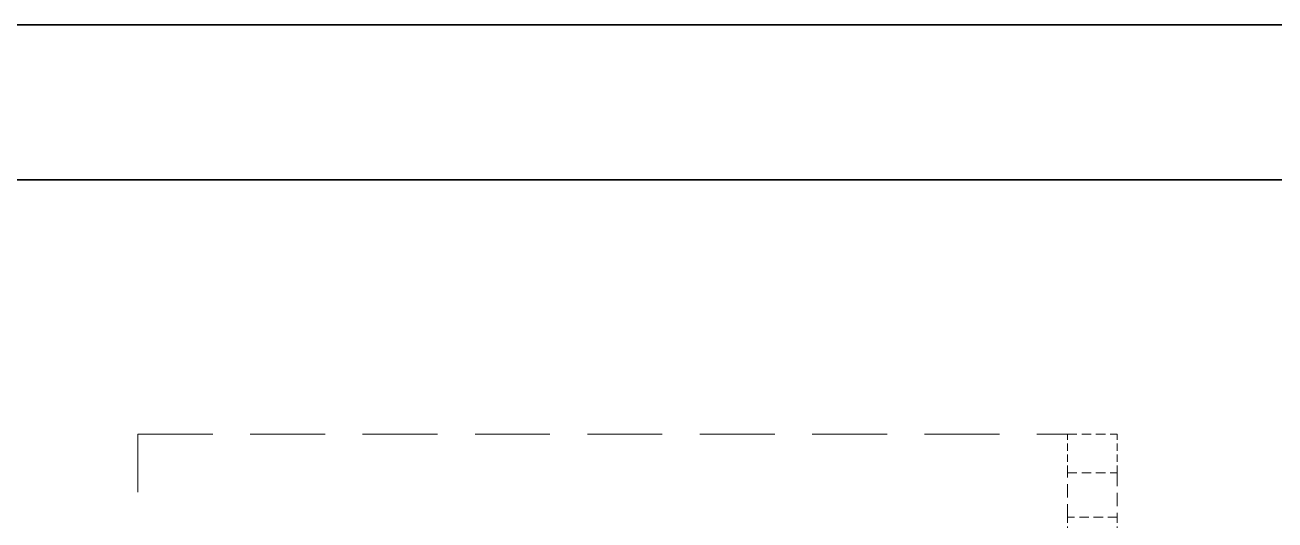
# Model space of a CAD drawing. Header units: millimetres. Extents: x -116965 to 323937, y 291661 to 566926.
# Drawn here: x -25015.5 to -24902.6, y 326547.7 to 326592.5 of the extents above; entities that cross this region are included whole.
import ezdxf

# ---------------------------------------------------------------- set-up
doc = ezdxf.new("R2010")
doc.units = ezdxf.units.MM
doc.linetypes.add('DASHED', pattern=[0.75, 0.5, -0.25])
doc.layers.add('Hidden Edges(Schneider)', color=7, linetype='DASHED', lineweight=18)
doc.layers.add('Visible Edges(Schneider)', color=7, linetype='Continuous', lineweight=35)

msp = doc.modelspace()

# ---------------------------------------------------------------- linework, layer by layer
at = {"layer": 'Hidden Edges(Schneider)', "ltscale": 13.539652}
for p, q in [((-25005.316273, 326555.464712), (-24921.316273, 326555.464712)), ((-25005.316273, 326499.464712), (-25005.316273, 326555.464712))]:
    msp.add_line(p, q, dxfattribs=at)
at = {"layer": 'Hidden Edges(Schneider)', "ltscale": 1.713298}
for p, q in [((-24921.316273, 326555.464712), (-24916.816273, 326555.464712)), ((-24921.316273, 326551.964712), (-24916.816273, 326551.964712)), ((-24916.816273, 326547.964712), (-24921.316273, 326547.964712))]:
    msp.add_line(p, q, dxfattribs=at)
at = {"layer": 'Hidden Edges(Schneider)', "ltscale": 1.332543}
for p, q in [((-24921.316273, 326551.964712), (-24921.316273, 326555.464712)), ((-24916.816273, 326551.964712), (-24916.816273, 326555.464712)), ((-24921.316273, 326544.464712), (-24921.316273, 326547.964712)), ((-24916.816273, 326544.464712), (-24916.816273, 326547.964712))]:
    msp.add_line(p, q, dxfattribs=at)
at = {"layer": 'Hidden Edges(Schneider)', "ltscale": 2.392255}
for p, q in [((-24921.316273, 326547.964712), (-24921.316273, 326551.964712)), ((-24916.816273, 326551.964712), (-24916.816273, 326547.964712))]:
    msp.add_line(p, q, dxfattribs=at)
at = {"layer": 'Visible Edges(Schneider)'}
for p, q in [((-24816.237237, 326592.464712), (-25322.237237, 326592.464712)), ((-25405.237237, 326578.464712), (-24735.237237, 326578.464712))]:
    msp.add_line(p, q, dxfattribs=at)

doc.saveas('drawing.dxf')
